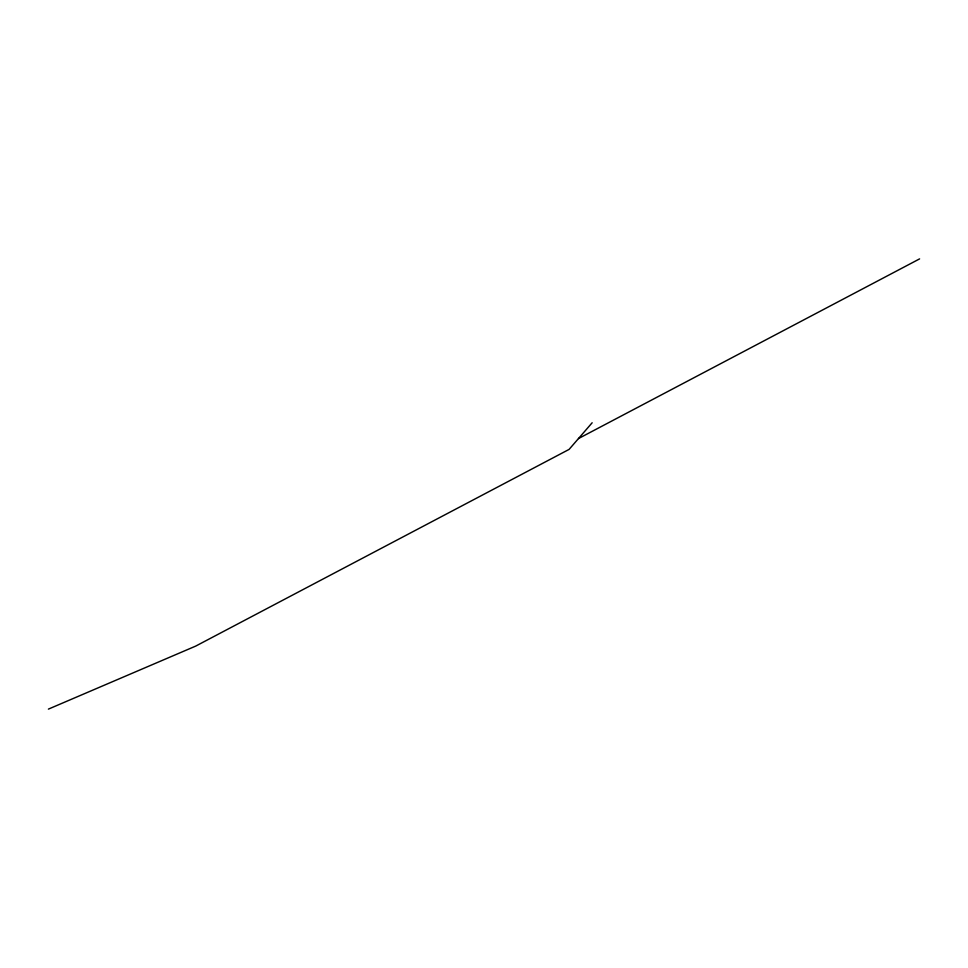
<?xml version="1.0" encoding="UTF-8"?>
<svg xmlns="http://www.w3.org/2000/svg" width="968" height="968" viewBox="0 0 968 968"><rect width="100%" height="100%" fill="white"/><g stroke="black" fill="none" stroke-linecap="round" stroke-linejoin="round"><path stroke-width="1.45" d="M592.15 422.774L569.087 449.406L195.693 646.104L48.4 709.12M578.489 438.552L919.6 258.879"/></g></svg>
